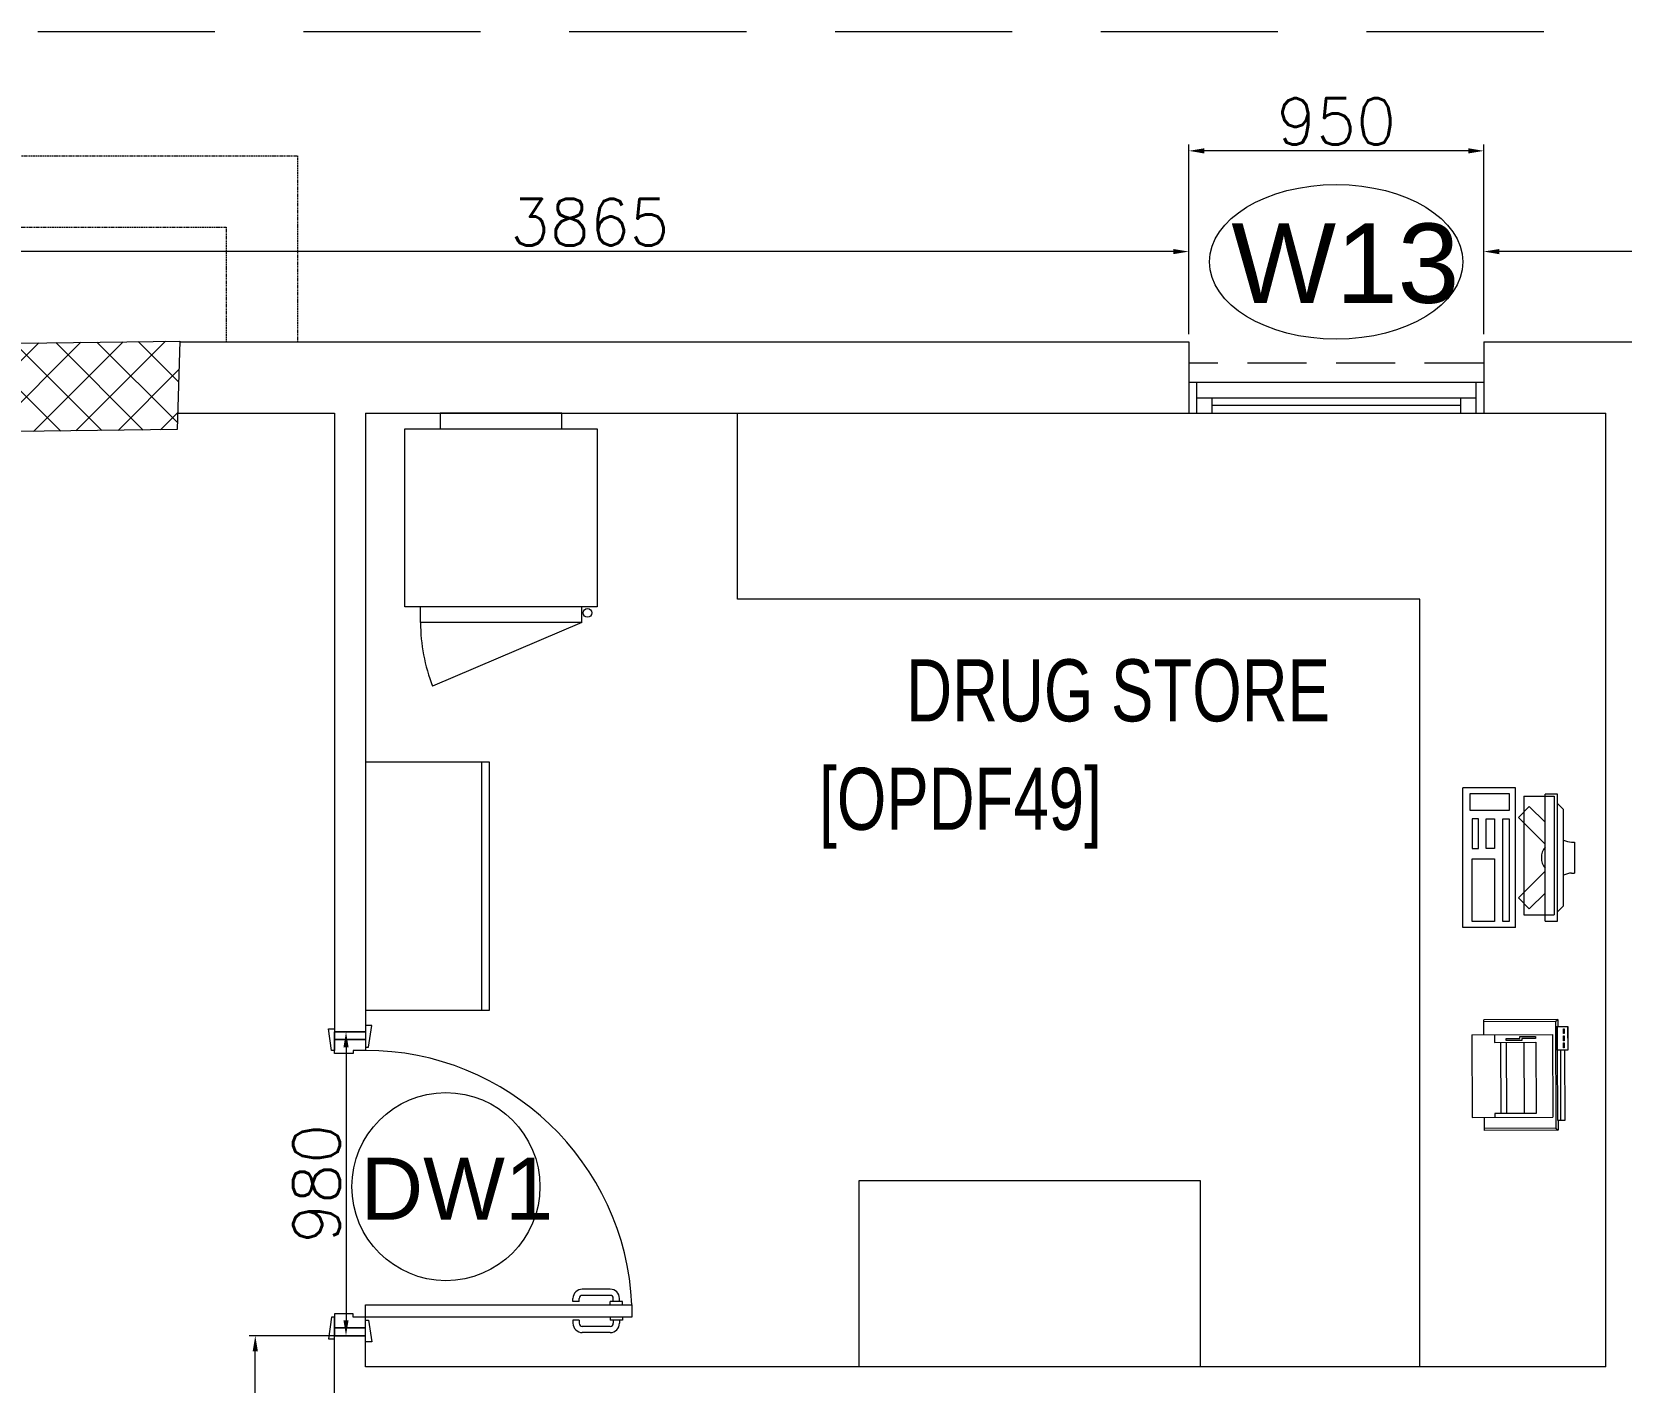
# Model space of a CAD drawing. Header units: millimetres. Extents: x -2143172 to 5255, y -610845 to 279739.
# Drawn here: x -1073034 to -1067907, y -576073 to -571718 of the extents above; entities that cross this region are included whole.
import ezdxf

# ---------------------------------------------------------------- set-up
doc = ezdxf.new("R2010")
doc.units = ezdxf.units.MM
doc.header["$LTSCALE"] = 30
doc.linetypes.add('HIDDEN', pattern=[9.525, 6.35, -3.175])
doc.linetypes.add('HIDDEN2', pattern=[0.1875, 0.125, -0.0625])
doc.layers.get('0').update_dxf_attribs({"lineweight": 5})
doc.layers.get('Defpoints').update_dxf_attribs({"lineweight": 5})
for name, color, linetype, lineweight in [('72_EGR_BASE_TEXT', 7, 'Continuous', 5), ('Al Window tag', 5, 'Continuous', 5), ('Aluminum', 7, 'Continuous', 5), ('C-HYDR-CTCH', 6, 'Continuous', 5), ('dims.', 152, 'Continuous', 5), ('DTAG', 20, 'Continuous', 9), ('Hatch', 252, 'Continuous', 5), ('LOADING', 163, 'Continuous', 5), ('Medical Equipment and Furniture1', 163, 'Continuous', 5), ('Proj', 7, 'HIDDEN2', 5), ('Structure', 20, 'Continuous', 5), ('Walls', 32, 'Continuous', 5)]:
    doc.layers.add(name, color=color, linetype=linetype, lineweight=lineweight)
doc.layers.add('Wooden Joinery', color=7, linetype='Continuous', lineweight=5, true_color=0x521300)
doc.styles.add('SIMPLEX', font='SIMPLEX.shx', dxfattribs={"height": 150})
doc.styles.add('TTLB-A0-JeddahDP$0$swis721', font='swiss.ttf')
doc.styles.add('X3G_ENTITY_9EC9', font='swisscl.ttf', dxfattribs={"height": 0.2})
doc.styles.add('X3G_ENTITY_9F38', font='swisscl.ttf', dxfattribs={"height": 0.2})
doc.dimstyles.new('Buk', dxfattribs={"dimtxt": 150, "dimasz": 50, "dimexe": 20, "dimexo": 25, "dimgap": 20, "dimtad": 1, "dimdec": 0, "dimrnd": 5, "dimdsep": 46, "dimtxsty": 'SIMPLEX', "dimcen": 0, "dimdle": 20, "dimclrd": 256, "dimclre": 256, "dimclrt": 256, "dimadec": 0, "dimazin": 0, "dimtfac": 0.0075, "dimtdec": 0, "dimtmove": 1, "dimatfit": 2, "dimldrblk": 'ARCHTICK', "dimfxl": 1, "dimtolj": 1, "dimtzin": 0, "dimlwd": -1, "dimlwe": -1, "dimarcsym": 0})

# ---------------------------------------------------------------- blocks, each defined once
blk = doc.blocks.new('*D720')
at = {"layer": 'Defpoints', "color": 0, "transparency": 16777216}
for p in [(-1072312.7, -575923.1), (-1072007, -575923.1, 0.1), (-1072007, -576658.1, 0.1)]:
    blk.add_point(p, dxfattribs=at)
at = {"layer": 'dims.', "linetype": 'Continuous', "transparency": 16777216}
for p, q in [((-1072032, -575923.1), (-1072332.7, -575923.1)), ((-1072032, -576658.1), (-1072332.7, -576658.1))]:
    blk.add_line(p, q, dxfattribs=at)
at = {"layer": 'dims.', "transparency": 16777216}
blk.add_line((-1072312.7, -576608.1), (-1072312.7, -575973.1), dxfattribs=at)
for points in [[(-1072321, -575973.1), (-1072304.3, -575973.1), (-1072312.7, -575923.1)], [(-1072321, -576608.1), (-1072304.3, -576608.1), (-1072312.7, -576658.1)]]:
    blk.add_solid(points, dxfattribs=at)
at = {"layer": 'dims.', "transparency": 16777216, "insert": (-1072407.7, -576290.6), "char_height": 150, "attachment_point": 5, "rotation": 90, "style": 'SIMPLEX'}
blk.add_mtext('\\A1;735', dxfattribs=at)
blk = doc.blocks.new('_ArchTick')
at = {"color": 0, "linetype": 'ByBlock', "const_width": 0.15}
blk.add_lwpolyline([(-0.5, -0.5), (0.5, 0.5)], dxfattribs=at)
blk = doc.blocks.new('*D721')
at = {"layer": 'Defpoints', "color": 0, "transparency": 16777216}
for p in [(-1072007, -574943.1, 0.1), (-1072020, -575923.1), (-1072007, -575923.1, 0.1)]:
    blk.add_point(p, dxfattribs=at)
at = {"layer": 'dims.', "linetype": 'Continuous', "transparency": 16777216}
for p, q in [((-1072032, -574943.1), (-1072040, -574943.1)), ((-1072032, -575923.1), (-1072040, -575923.1))]:
    blk.add_line(p, q, dxfattribs=at)
at = {"layer": 'dims.', "transparency": 16777216}
blk.add_line((-1072020, -574993.1), (-1072020, -575873.1), dxfattribs=at)
for points in [[(-1072028.3, -574993.1), (-1072011.7, -574993.1), (-1072020, -574943.1)], [(-1072028.3, -575873.1), (-1072011.7, -575873.1), (-1072020, -575923.1)]]:
    blk.add_solid(points, dxfattribs=at)
at = {"layer": 'dims.', "transparency": 16777216, "insert": (-1072115, -575433.1), "char_height": 150, "attachment_point": 5, "rotation": 90, "style": 'SIMPLEX'}
blk.add_mtext('\\A1;980', dxfattribs=at)
blk = doc.blocks.new('*D192')
at = {"layer": 'Defpoints', "color": 0, "transparency": 16777216}
for p in [(-1068350.5, -572426.9), (-1068350.5, -572718.1, 0.1), (-1066767.9, -572718.1, 0.1)]:
    blk.add_point(p, dxfattribs=at)
at = {"layer": 'dims.', "linetype": 'Continuous', "transparency": 16777216}
for p, q in [((-1068350.5, -572693.1), (-1068350.5, -572406.9)), ((-1066767.9, -572693.1), (-1066767.9, -572406.9))]:
    blk.add_line(p, q, dxfattribs=at)
at = {"layer": 'dims.', "transparency": 16777216}
blk.add_line((-1066817.9, -572426.9), (-1068300.5, -572426.9), dxfattribs=at)
for points in [[(-1068300.5, -572418.6), (-1068300.5, -572435.3), (-1068350.5, -572426.9)], [(-1066817.9, -572418.6), (-1066817.9, -572435.3), (-1066767.9, -572426.9)]]:
    blk.add_solid(points, dxfattribs=at)
at = {"layer": 'dims.', "transparency": 16777216, "insert": (-1067559.2, -572331.9), "char_height": 150, "attachment_point": 5, "style": 'SIMPLEX'}
blk.add_mtext('\\A1;1585', dxfattribs=at)
blk = doc.blocks.new('*D193')
at = {"layer": 'Defpoints', "color": 0, "transparency": 16777216}
for p in [(-1069301.9, -572102.1), (-1069301.9, -572718.1, 0.1), (-1068350.5, -572718.1, 0.1)]:
    blk.add_point(p, dxfattribs=at)
at = {"layer": 'dims.', "linetype": 'Continuous', "transparency": 16777216}
for p, q in [((-1069301.9, -572693.1), (-1069301.9, -572082.1)), ((-1068350.5, -572693.1), (-1068350.5, -572082.1))]:
    blk.add_line(p, q, dxfattribs=at)
at = {"layer": 'dims.', "transparency": 16777216}
blk.add_line((-1068400.5, -572102.1), (-1069251.9, -572102.1), dxfattribs=at)
for points in [[(-1069251.9, -572093.8), (-1069251.9, -572110.5), (-1069301.9, -572102.1)], [(-1068400.5, -572093.8), (-1068400.5, -572110.5), (-1068350.5, -572102.1)]]:
    blk.add_solid(points, dxfattribs=at)
at = {"layer": 'dims.', "transparency": 16777216, "insert": (-1068826.2, -572007.1), "char_height": 150, "attachment_point": 5, "style": 'SIMPLEX'}
blk.add_mtext('\\A1;950', dxfattribs=at)
blk = doc.blocks.new('*D194')
at = {"layer": 'Defpoints', "color": 0, "transparency": 16777216}
for p in [(-1073165.5, -572426.9), (-1073165.5, -572718.1, 0.1), (-1069301.9, -572718.1, 0.1)]:
    blk.add_point(p, dxfattribs=at)
at = {"layer": 'dims.', "linetype": 'Continuous', "transparency": 16777216}
for p, q in [((-1073165.5, -572693.1), (-1073165.5, -572406.9)), ((-1069301.9, -572693.1), (-1069301.9, -572406.9))]:
    blk.add_line(p, q, dxfattribs=at)
at = {"layer": 'dims.', "transparency": 16777216}
blk.add_line((-1069351.9, -572426.9), (-1073115.5, -572426.9), dxfattribs=at)
for points in [[(-1073115.5, -572418.6), (-1073115.5, -572435.3), (-1073165.5, -572426.9)], [(-1069351.9, -572418.6), (-1069351.9, -572435.3), (-1069301.9, -572426.9)]]:
    blk.add_solid(points, dxfattribs=at)
at = {"layer": 'dims.', "transparency": 16777216, "insert": (-1071233.7, -572331.9), "char_height": 150, "attachment_point": 5, "style": 'SIMPLEX'}
blk.add_mtext('\\A1;3865', dxfattribs=at)
blk = doc.blocks.new('A$C72370EFE')
at = {"layer": 'Wooden Joinery'}
for p, q in [((-0.01, -0.04), (-0.02, -0.04)), ((-0.01, -0.03), (-0.01, -0.07)), ((0, -0.03), (-0.01, -0.03)), ((0.04, -0.03), (0.05, -0.03)), ((0.05, -0.03), (0.05, -0.07)), ((0.05, -0.04), (0.06, -0.04)), ((-0.05, -0.07), (-0.05, -0.16)), ((-0.03, -0.07), (-0.03, -0.16)), ((-0.01, -0.06), (-0.02, -0.06)), ((0, -0.07), (-0.01, -0.07)), ((0.04, -0.07), (0.05, -0.07)), ((0.05, -0.06), (0.06, -0.06)), ((0.07, -0.07), (0.07, -0.16)), ((0.09, -0.07), (0.09, -0.16)), ((-0.01, -0.17), (-0.02, -0.17)), ((-0.01, -0.19), (-0.02, -0.19)), ((-0.01, -0.17), (-0.01, -0.19)), ((0.05, -0.17), (0.06, -0.17)), ((0.05, -0.17), (0.05, -0.19)), ((0.05, -0.19), (0.06, -0.19))]:
    blk.add_line(p, q, dxfattribs=at)
for centre, radius, start, end in [((-0.02, -0.07), 0.03, 90, 180), ((0.06, -0.07), 0.03, 0, 90), ((-0.02, -0.07), 0.01, 90, 180), ((0.06, -0.07), 0.01, 0, 90), ((-0.02, -0.16), 0.03, 180, 270), ((-0.02, -0.16), 0.01, 180, 270), ((0.06, -0.16), 0.01, 270, 0), ((0.06, -0.16), 0.03, 270, 0)]:
    blk.add_arc(centre, radius, start, end, dxfattribs=at)
blk = doc.blocks.new('A$C5DAD61B4')
at = {"layer": 'Wooden Joinery'}
for points in [[(80, 959.1), (80, 969.1), (10, 979.1), (10, 959.1)], [(940, 959.1), (940, 969.1), (1010, 979.1), (1010, 959.1)], [(70, 859.1), (70, 849.1), (0, 839.1), (0, 859.1)], [(120, 859.1), (120, 0), (80, 0), (80, 859.1)], [(950, 859.1), (950, 849.1), (1020, 839.1), (1020, 859.1)]]:
    blk.add_lwpolyline(points, close=True, dxfattribs=at)
for points in [[(45, 859.1), (45, 959.1), (20, 959.1), (20, 859.1), (45, 859.1)], [(45, 859.1), (80, 859.1), (80, 899.1), (90, 899.1), (90, 959.1), (45, 959.1), (45, 859.1)], [(975, 859.1), (940, 859.1), (940, 899.1), (930, 899.1), (930, 959.1), (975, 959.1), (975, 859.1)], [(975, 859.1), (975, 959.1), (1000, 959.1), (1000, 859.1), (975, 859.1)]]:
    blk.add_lwpolyline(points, dxfattribs=at)
blk.add_arc((80, 859.1), 860, 272.666, 0, dxfattribs=at)
at = {"layer": 'Wooden Joinery', "xscale": 999.9999999998854, "yscale": 999.9999999998854, "zscale": 999.9999999998854, "rotation": 180}
blk.add_blockref('A$C72370EFE', (120, 0), dxfattribs=at)
blk = doc.blocks.new('A$C47696aed')
at = {"layer": 'Hatch'}
h = blk.add_hatch(dxfattribs=at)
h.set_pattern_fill('ANSI37', color=256, scale=30)
h.paths.add_polyline_path([(50952.7, 21917.9), (50348.7, 21909.7), (50352.6, 21621.3), (50956.6, 21629.5)])
h.paths.add_polyline_path([(43791.9, 21910.1), (43208.4, 21904.7), (43188.5, 21613.3), (43772, 21618.7)])
h.paths.add_polyline_path([(29414.9, 21902.8), (28815.8, 21898.7), (28810.1, 21605.6), (29409.2, 21609.7)])
h.paths.add_polyline_path([(36600.2, 21904.9), (35999, 21897.4), (35990.7, 21611.8), (36591.9, 21619.3)])
h.paths.add_polyline_path([(22195.7, 21912), (21589.3, 21890.2), (21603.8, 21597.6), (22210.2, 21619.5)])
h.paths.add_polyline_path([(15459.1, 21901.7), (14237.2, 21925.6), (14230.7, 21629.5), (15452.7, 21605.5)])
h.paths.add_polyline_path([(15473.2, 14701.6), (14258.2, 14685.8), (14244.7, 14393.4), (15459.7, 14409.1)])
h.paths.add_polyline_path([(15447.1, 7508.4), (14244, 7492.4), (14238.3, 7199.4), (15441.4, 7215.3)])
h.paths.add_polyline_path([(15465.6, 309.7), (14269, 298.3), (14271.8, 3.8), (15468.5, 15.2)])
h.paths.add_polyline_path([(7830.6, 311.8), (7227.1, 308.1), (7237.7, 22.6), (7841.3, 26.3)])
h.paths.add_polyline_path([(7815.2, 7509.8), (7218.4, 7511.4), (7218.2, 7210.2), (7815.1, 7208.6)])
h.paths.add_polyline_path([(7825.1, 14699.4), (7205.8, 14700.6), (7195.2, 14397.6), (7814.5, 14396.4)])
h.paths.add_polyline_path([(7801.7, 21878.7), (7201.1, 21893.2), (7197.5, 21603.6), (7798.1, 21589.1)])
h.paths.add_polyline_path([(602.6, 21876.9), (0, 21899.6), (1.9, 21611.2), (604.5, 21588.5)])
h.paths.add_polyline_path([(610.4, 7498.6), (8.3, 7491.6), (11.7, 7200), (613.7, 7206.9)])
h.paths.add_polyline_path([(627.9, 303.9), (29.5, 302.9), (34.3, 2.3), (632.7, 3.3)])
h.paths.add_polyline_path([(22214.6, 317.2), (21608.9, 304.3), (21614.6, 3.1), (22220.3, 16)])
h.paths.add_polyline_path([(22208.1, 7509.7), (21613.7, 7492.1), (21615.8, 7195.5), (22210.2, 7213.1)])
h.paths.add_polyline_path([(22199.3, 14717.7), (21600.4, 14710), (21604.4, 14409.9), (22203.4, 14417.6)])
h.paths.add_polyline_path([(29399.7, 14702.4), (28797.7, 14707.1), (28802, 14415), (29403.9, 14410.3)])
h.paths.add_polyline_path([(29403.4, 7519.8), (28799.6, 7502.2), (28813, 7202.1), (29413.1, 7223.2)])
h.paths.add_polyline_path([(29419.5, 303.8), (28815.7, 310.4), (28813.3, 24.7), (29417.2, 18.1)])
h.paths.add_polyline_path([(36618, 314.2), (36020.7, 299.7), (36029.7, 0), (36627, 14.6)])
h.paths.add_polyline_path([(36610.7, 7502.6), (36009.5, 7504.5), (36010.6, 7207.3), (36611.9, 7205.4)])
h.paths.add_polyline_path([(36574.3, 14706.4), (35993.4, 14711.1), (36013.1, 14421.3), (36594, 14416.6)])
h.paths.add_polyline_path([(43777.6, 14705.7), (43180, 14719.4), (43182, 14427.5), (43779.6, 14413.8)])
h.paths.add_polyline_path([(43778.6, 7507.1), (43210.2, 7499.5), (43212, 7205.4), (43780.5, 7213)])
h.paths.add_polyline_path([(43815.7, 310), (43210.4, 307.3), (43211.8, 2.8), (43817, 5.4)])
h.paths.add_polyline_path([(50989.9, 309.5), (50401.9, 325.5), (50388.7, 18.3), (50976.7, 2.3)])
h.paths.add_polyline_path([(50974.1, 7508.9), (50370.9, 7510), (50368.9, 7213.4), (50972.2, 7212.3)])
at = {"layer": 'C-HYDR-CTCH', "color": 4, "flags": 128}
blk.add_lwpolyline([(35990.7, 21611.8), (35999, 21897.4), (36600.2, 21904.9), (36591.9, 21619.3), (35990.7, 21611.8)], dxfattribs=at)
blk = doc.blocks.new('M.99.85.16')
at = {"layer": 'Medical Equipment and Furniture1'}
for p, q in [((76291.8, 3170), (76291.8, 3120, 0)), ((76683.8, 3170), (76291.8, 3170)), ((76683.8, 3120, 0), (76683.8, 3170, 0)), ((76228, 2495), (76228, 2545)), ((76748, 2495), (76748, 2545)), ((76748, 2495, 0), (76228, 2495)), ((76748, 2495), (76267.2, 2289.2))]:
    blk.add_line(p, q, dxfattribs=at)
blk.add_lwpolyline([(76178, 3120), (76798, 3120), (76798, 2545), (76178, 2545), (76178, 3120)], dxfattribs=at)
blk.add_circle((76766.6, 2525.9), 14.1, dxfattribs=at)
blk.add_arc((76788, 2495, 0), 560, 180, 201.5636, dxfattribs=at)
blk = doc.blocks.new('A$C18073A4C')
at = {"layer": 'Al Window tag'}
blk.add_ellipse((0, 0), major_axis=(408.6, 0), ratio=0.610025, dxfattribs=at)
at = {"layer": 'Al Window tag', "insert": (-338.2, 123.8, 0), "char_height": 256, "attachment_point": 1, "style": 'TTLB-A0-JeddahDP$0$swis721'}
blk.add_mtext_dynamic_manual_height_columns('W13', width=1569.457, gutter_width=9406.5, heights=[480.3], dxfattribs=at)
blk = doc.blocks.new('A$C164D1FF0')
at = {"layer": 'DTAG'}
blk.add_circle((0, 0), 303.3, dxfattribs=at)
at = {"layer": 'DTAG', "insert": (-275.2, 93.3), "char_height": 200, "width": 6547.939, "attachment_point": 1, "style": 'TTLB-A0-JeddahDP$0$swis721'}
blk.add_mtext('DW1', dxfattribs=at)
blk = doc.blocks.new('GF21027-P')
at = {"color": 0}
for p, q in [((0.4, 0.4), (-0.4, 0.4)), ((-0.4, 0.4), (-0.4, 0)), ((0.4, 0), (0.4, 0.4)), ((-0.4, 0.025), (0.4, 0.025)), ((-0.4, 0), (0.4, 0))]:
    blk.add_line(p, q, dxfattribs=at)
blk = doc.blocks.new('ITCWLS1-P')
for p, q in [((-0.2651, 0.43, 0), (-0.3051, 0.43, 0)), ((-0.3051, 0.43, 0), (-0.3051, 0.02, 0)), ((-0.2651, 0.43, 0), (-0.2651, 0.02, 0)), ((-0.17, 0.45), (-0.17, 0)), ((-0.17, 0.45), (0, 0.45)), ((-0.1496, 0.4305), (-0.1291, 0.4305)), ((-0.1291, 0.4305), (-0.1291, 0.4089)), ((0, 0.45), (0, 0)), ((-0.3251, 0.38, 0), (-0.3051, 0.4, 0)), ((-0.3251, 0.38, 0), (-0.3251, 0.07, 0)), ((-0.3251, 0.07, 0), (-0.3051, 0.05, 0)), ((-0.3051, 0.02, 0), (-0.2651, 0.02, 0)), ((-0.17, 0), (0, 0))]:
    blk.add_line(p, q)
at = {"color": 8, "linetype": 'HIDDEN'}
for p, q in [((-0.197, 0.4094), (-0.295, 0.4094)), ((-0.295, 0.0264), (-0.295, 0.4094)), ((-0.197, 0.0264), (-0.197, 0.4094)), ((-0.197, 0.0264), (-0.295, 0.0264))]:
    blk.add_line(p, q, dxfattribs=at)
at = {"color": 1, "extrusion": (2.48281e-10, 3.18408e-10, -1)}
for p, q in [((-0.2651, 0.3395), (-0.2144, 0.3902)), ((-0.1791, 0.3548), (-0.2144, 0.3902)), ((-0.2651, 0.2688), (-0.1791, 0.3548))]:
    blk.add_line(p, q, dxfattribs=at)
at = {"color": 1}
for p, q in [((-0.3503, 0.275), (-0.3596, 0.275)), ((-0.3596, 0.175), (-0.3596, 0.275)), ((-0.3503, 0.175), (-0.3596, 0.175))]:
    blk.add_line(p, q, dxfattribs=at)
at = {"color": 1, "extrusion": (2.48281e-10, -3.18408e-10, -1)}
for p, q in [((-0.2651, 0.1812), (-0.1791, 0.0952)), ((-0.2651, 0.1105), (-0.2144, 0.0598)), ((-0.1791, 0.0952), (-0.2144, 0.0598))]:
    blk.add_line(p, q, dxfattribs=at)
blk.add_lwpolyline([(-0.1291, 0.4089), (-0.1291, 0.1), (-0.1496, 0.1), (-0.1496, 0.4305)])
for points in [[(-0.1019, 0.4305), (-0.0304, 0.4305), (-0.0304, 0.2294), (-0.1019, 0.2294)], [(-0.1019, 0.1954), (-0.0747, 0.1954), (-0.0747, 0.1), (-0.1019, 0.1)], [(-0.0304, 0.1954), (-0.0508, 0.1954), (-0.0508, 0.1), (-0.0304, 0.1)], [(-0.1496, 0.0727), (-0.0236, 0.0727), (-0.0236, 0.0182), (-0.1496, 0.0182)]]:
    blk.add_lwpolyline(points, close=True)
at = {"color": 250, "linetype": 'Continuous'}
for points in [[(-0.1496, 0.1), (-0.1496, 0.1), (-0.1496, 0.1), (-0.1496, 0.1), (-0.1496, 0.1), (-0.1496, 0.1), (-0.1496, 0.1), (-0.1496, 0.1), (-0.1496, 0.1)], [(-0.1496, 0.1), (-0.1496, 0.1), (-0.1496, 0.1), (-0.1496, 0.1), (-0.1496, 0.1), (-0.1496, 0.1), (-0.1496, 0.1), (-0.1496, 0.1), (-0.1496, 0.1), (-0.1496, 0.1), (-0.1496, 0.1), (-0.1496, 0.1), (-0.1496, 0.1), (-0.1496, 0.1), (-0.1496, 0.1), (-0.1496, 0.1), (-0.1496, 0.1), (-0.1496, 0.1)], [(-0.1496, 0.1), (-0.1496, 0.1), (-0.1496, 0.1), (-0.1496, 0.1), (-0.1496, 0.1), (-0.1496, 0.1), (-0.1496, 0.1), (-0.1496, 0.1), (-0.1496, 0.1), (-0.1496, 0.1)], [(-0.1496, 0.1), (-0.1496, 0.1), (-0.1496, 0.1), (-0.1496, 0.1), (-0.1496, 0.1), (-0.1496, 0.1), (-0.1496, 0.1)], [(-0.1496, 0.1), (-0.1496, 0.1), (-0.1496, 0.1), (-0.1496, 0.1), (-0.1496, 0.1), (-0.1496, 0.1), (-0.1496, 0.1), (-0.1496, 0.1), (-0.1496, 0.1), (-0.1496, 0.1)], [(-0.1496, 0.1), (-0.1496, 0.1), (-0.1496, 0.1), (-0.1496, 0.1), (-0.1496, 0.1), (-0.1496, 0.1), (-0.1496, 0.1), (-0.1496, 0.1), (-0.1496, 0.1), (-0.1496, 0.1), (-0.1496, 0.1), (-0.1496, 0.1), (-0.1496, 0.1), (-0.1496, 0.1), (-0.1496, 0.1)], [(-0.1496, 0.1), (-0.1496, 0.1), (-0.1496, 0.1), (-0.1496, 0.1), (-0.1496, 0.1), (-0.1496, 0.1), (-0.1496, 0.1), (-0.1496, 0.1), (-0.1496, 0.1), (-0.1496, 0.1)], [(-0.1496, 0.1), (-0.1496, 0.1), (-0.1496, 0.1), (-0.1496, 0.1), (-0.1496, 0.1), (-0.1496, 0.1), (-0.1496, 0.1), (-0.1496, 0.1), (-0.1496, 0.1), (-0.1496, 0.1)], [(-0.1496, 0.1), (-0.1496, 0.1), (-0.1496, 0.1), (-0.1496, 0.1), (-0.1496, 0.1), (-0.1496, 0.1), (-0.1496, 0.1), (-0.1496, 0.1), (-0.1496, 0.1), (-0.1496, 0.1), (-0.1496, 0.1), (-0.1496, 0.1), (-0.1496, 0.1), (-0.1496, 0.1), (-0.1496, 0.1), (-0.1496, 0.1), (-0.1496, 0.1), (-0.1496, 0.1), (-0.1496, 0.1), (-0.1496, 0.1), (-0.1496, 0.1), (-0.1496, 0.1), (-0.1496, 0.1), (-0.1496, 0.1), (-0.1496, 0.1), (-0.1496, 0.1), (-0.1496, 0.1), (-0.1496, 0.1), (-0.1496, 0.1), (-0.1496, 0.1), (-0.1496, 0.1), (-0.1496, 0.1), (-0.1496, 0.1), (-0.1496, 0.1), (-0.1496, 0.1), (-0.1496, 0.1), (-0.1496, 0.1), (-0.1496, 0.1), (-0.1496, 0.1), (-0.1496, 0.1), (-0.1496, 0.1), (-0.1496, 0.1), (-0.1496, 0.1), (-0.1496, 0.1), (-0.1496, 0.1), (-0.1496, 0.1), (-0.1496, 0.1), (-0.1496, 0.1), (-0.1496, 0.1), (-0.1496, 0.1), (-0.1496, 0.1), (-0.1496, 0.1), (-0.1496, 0.1), (-0.1496, 0.1)], [(-0.1496, 0.1), (-0.1496, 0.1), (-0.1496, 0.1), (-0.1496, 0.1), (-0.1496, 0.1), (-0.1496, 0.1), (-0.1496, 0.1), (-0.1496, 0.1), (-0.1496, 0.1), (-0.1496, 0.1), (-0.1496, 0.1), (-0.1496, 0.1), (-0.1496, 0.1), (-0.1496, 0.1), (-0.1496, 0.1), (-0.1496, 0.1), (-0.1496, 0.1), (-0.1496, 0.1), (-0.1496, 0.1), (-0.1496, 0.1), (-0.1496, 0.1), (-0.1496, 0.1), (-0.1496, 0.1), (-0.1496, 0.1), (-0.1496, 0.1), (-0.1496, 0.1), (-0.1496, 0.1), (-0.1496, 0.1), (-0.1496, 0.1), (-0.1496, 0.1), (-0.1496, 0.1), (-0.1496, 0.1), (-0.1496, 0.1), (-0.1496, 0.1), (-0.1496, 0.1), (-0.1496, 0.1), (-0.1496, 0.1), (-0.1496, 0.1), (-0.1496, 0.1), (-0.1496, 0.1), (-0.1496, 0.1), (-0.1496, 0.1), (-0.1496, 0.1), (-0.1496, 0.1), (-0.1496, 0.1), (-0.1496, 0.1), (-0.1496, 0.1), (-0.1496, 0.1), (-0.1496, 0.1), (-0.1496, 0.1), (-0.1496, 0.1), (-0.1496, 0.1), (-0.1496, 0.1), (-0.1496, 0.1), (-0.1496, 0.1), (-0.1496, 0.1), (-0.1496, 0.1), (-0.1496, 0.1), (-0.1496, 0.1), (-0.1496, 0.1), (-0.1496, 0.1), (-0.1496, 0.1), (-0.1496, 0.1), (-0.1496, 0.1), (-0.1496, 0.1), (-0.1496, 0.1), (-0.1496, 0.1), (-0.1496, 0.1), (-0.1496, 0.1), (-0.1496, 0.1), (-0.1496, 0.1), (-0.1496, 0.1), (-0.1496, 0.1), (-0.1496, 0.1), (-0.1496, 0.1), (-0.1496, 0.1), (-0.1496, 0.1), (-0.1496, 0.1), (-0.1496, 0.1), (-0.1496, 0.1), (-0.1496, 0.1), (-0.1496, 0.1), (-0.1496, 0.1), (-0.1496, 0.1), (-0.1496, 0.1), (-0.1496, 0.1), (-0.1496, 0.1), (-0.1496, 0.1), (-0.1496, 0.1)], [(-0.1496, 0.1), (-0.1496, 0.1), (-0.1496, 0.1), (-0.1496, 0.1), (-0.1496, 0.1), (-0.1496, 0.1), (-0.1496, 0.1), (-0.1496, 0.1), (-0.1496, 0.1), (-0.1496, 0.1), (-0.1496, 0.1), (-0.1496, 0.1)], [(-0.1496, 0.1), (-0.1496, 0.1), (-0.1496, 0.1), (-0.1496, 0.1), (-0.1496, 0.1), (-0.1496, 0.1), (-0.1496, 0.1)], [(-0.1496, 0.1), (-0.1496, 0.1), (-0.1496, 0.1), (-0.1496, 0.1), (-0.1496, 0.1), (-0.1496, 0.1), (-0.1496, 0.1), (-0.1496, 0.1), (-0.1496, 0.1), (-0.1496, 0.1), (-0.1496, 0.1), (-0.1496, 0.1), (-0.1496, 0.1), (-0.1496, 0.1), (-0.1496, 0.1), (-0.1496, 0.1), (-0.1496, 0.1)], [(-0.1496, 0.1), (-0.1496, 0.1), (-0.1496, 0.1), (-0.1496, 0.1), (-0.1496, 0.1), (-0.1496, 0.1), (-0.1496, 0.1), (-0.1496, 0.1), (-0.1496, 0.1), (-0.1496, 0.1), (-0.1496, 0.1), (-0.1496, 0.1), (-0.1496, 0.1), (-0.1496, 0.1), (-0.1496, 0.1), (-0.1496, 0.1), (-0.1496, 0.1), (-0.1496, 0.1), (-0.1496, 0.1), (-0.1496, 0.1), (-0.1496, 0.1), (-0.1496, 0.1), (-0.1496, 0.1), (-0.1496, 0.1), (-0.1496, 0.1), (-0.1496, 0.1), (-0.1496, 0.1), (-0.1496, 0.1), (-0.1496, 0.1), (-0.1496, 0.1), (-0.1496, 0.1), (-0.1496, 0.1), (-0.1496, 0.1), (-0.1496, 0.1), (-0.1496, 0.1), (-0.1496, 0.1), (-0.1496, 0.1), (-0.1496, 0.1), (-0.1496, 0.1), (-0.1496, 0.1), (-0.1496, 0.1), (-0.1496, 0.1), (-0.1496, 0.1), (-0.1496, 0.1), (-0.1496, 0.1), (-0.1496, 0.1), (-0.1496, 0.1), (-0.1496, 0.1), (-0.1496, 0.1), (-0.1496, 0.1), (-0.1496, 0.1), (-0.1496, 0.1), (-0.1496, 0.1), (-0.1496, 0.1), (-0.1496, 0.1), (-0.1496, 0.1), (-0.1496, 0.1), (-0.1496, 0.1), (-0.1496, 0.1), (-0.1496, 0.1), (-0.1496, 0.1), (-0.1496, 0.1), (-0.1496, 0.1), (-0.1496, 0.1), (-0.1496, 0.1), (-0.1496, 0.1), (-0.1496, 0.1), (-0.1496, 0.1), (-0.1496, 0.1), (-0.1496, 0.1), (-0.1496, 0.1), (-0.1496, 0.1), (-0.1496, 0.1), (-0.1496, 0.1), (-0.1496, 0.1), (-0.1496, 0.1), (-0.1496, 0.1), (-0.1496, 0.1), (-0.1496, 0.1), (-0.1496, 0.1), (-0.1496, 0.1), (-0.1496, 0.1), (-0.1496, 0.1), (-0.1496, 0.1), (-0.1496, 0.1), (-0.1496, 0.1), (-0.1496, 0.1), (-0.1496, 0.1), (-0.1496, 0.1), (-0.1496, 0.1), (-0.1496, 0.1), (-0.1496, 0.1), (-0.1496, 0.1), (-0.1496, 0.1), (-0.1496, 0.1), (-0.1496, 0.1), (-0.1496, 0.1), (-0.1496, 0.1), (-0.1496, 0.1), (-0.1496, 0.1), (-0.1496, 0.1), (-0.1496, 0.1), (-0.1496, 0.1), (-0.1496, 0.1), (-0.1496, 0.1), (-0.1496, 0.1), (-0.1496, 0.1), (-0.1496, 0.1), (-0.1496, 0.1), (-0.1496, 0.1), (-0.1496, 0.1)], [(-0.1496, 0.1), (-0.1496, 0.1), (-0.1496, 0.1), (-0.1496, 0.1), (-0.1496, 0.1), (-0.1496, 0.1), (-0.1496, 0.1), (-0.1496, 0.1)]]:
    blk.add_lwpolyline(points, dxfattribs=at)
for points in [[(-0.1496, 0.1), (-0.1496, 0.1), (-0.1496, 0.1), (-0.1496, 0.1), (-0.1496, 0.1), (-0.1496, 0.1), (-0.1496, 0.1), (-0.1496, 0.1), (-0.1496, 0.1), (-0.1496, 0.1), (-0.1496, 0.1), (-0.1496, 0.1), (-0.1496, 0.1), (-0.1496, 0.1), (-0.1496, 0.1), (-0.1496, 0.1), (-0.1496, 0.1), (-0.1496, 0.1), (-0.1496, 0.1), (-0.1496, 0.1), (-0.1496, 0.1), (-0.1496, 0.1), (-0.1496, 0.1), (-0.1496, 0.1), (-0.1496, 0.1), (-0.1496, 0.1), (-0.1496, 0.1), (-0.1496, 0.1), (-0.1496, 0.1), (-0.1496, 0.1), (-0.1496, 0.1), (-0.1496, 0.1), (-0.1496, 0.1), (-0.1496, 0.1), (-0.1496, 0.1), (-0.1496, 0.1), (-0.1496, 0.1), (-0.1496, 0.1), (-0.1496, 0.1), (-0.1496, 0.1), (-0.1496, 0.1), (-0.1496, 0.1), (-0.1496, 0.1), (-0.1496, 0.1), (-0.1496, 0.1), (-0.1496, 0.1), (-0.1496, 0.1), (-0.1496, 0.1), (-0.1496, 0.1), (-0.1496, 0.1), (-0.1496, 0.1), (-0.1496, 0.1), (-0.1496, 0.1), (-0.1496, 0.1), (-0.1496, 0.1), (-0.1496, 0.1), (-0.1496, 0.1), (-0.1496, 0.1), (-0.1496, 0.1), (-0.1496, 0.1), (-0.1496, 0.1), (-0.1496, 0.1), (-0.1496, 0.1), (-0.1496, 0.1), (-0.1496, 0.1), (-0.1496, 0.1), (-0.1496, 0.1), (-0.1496, 0.1), (-0.1496, 0.1), (-0.1496, 0.1), (-0.1496, 0.1), (-0.1496, 0.1), (-0.1496, 0.1), (-0.1496, 0.1), (-0.1496, 0.1), (-0.1496, 0.1), (-0.1496, 0.1), (-0.1496, 0.1), (-0.1496, 0.1), (-0.1496, 0.1), (-0.1496, 0.1), (-0.1496, 0.1), (-0.1496, 0.1), (-0.1496, 0.1), (-0.1496, 0.1), (-0.1496, 0.1), (-0.1496, 0.1), (-0.1496, 0.1), (-0.1496, 0.1), (-0.1496, 0.1), (-0.1496, 0.1), (-0.1496, 0.1), (-0.1496, 0.1), (-0.1496, 0.1), (-0.1496, 0.1), (-0.1496, 0.1), (-0.1496, 0.1), (-0.1496, 0.1), (-0.1496, 0.1), (-0.1496, 0.1), (-0.1496, 0.1), (-0.1496, 0.1), (-0.1496, 0.1), (-0.1496, 0.1), (-0.1496, 0.1), (-0.1496, 0.1), (-0.1496, 0.1), (-0.1496, 0.1), (-0.1496, 0.1), (-0.1496, 0.1), (-0.1496, 0.1), (-0.1496, 0.1), (-0.1496, 0.1), (-0.1496, 0.1), (-0.1496, 0.1), (-0.1496, 0.1), (-0.1496, 0.1), (-0.1496, 0.1), (-0.1496, 0.1), (-0.1496, 0.1), (-0.1496, 0.1), (-0.1496, 0.1), (-0.1496, 0.1), (-0.1496, 0.1), (-0.1496, 0.1), (-0.1496, 0.1), (-0.1496, 0.1), (-0.1496, 0.1), (-0.1496, 0.1), (-0.1496, 0.1), (-0.1496, 0.1), (-0.1496, 0.1), (-0.1496, 0.1), (-0.1496, 0.1), (-0.1496, 0.1), (-0.1496, 0.1), (-0.1496, 0.1), (-0.1496, 0.1), (-0.1496, 0.1), (-0.1496, 0.1), (-0.1496, 0.1), (-0.1496, 0.1), (-0.1496, 0.1), (-0.1496, 0.1), (-0.1496, 0.1), (-0.1496, 0.1), (-0.1496, 0.1), (-0.1496, 0.1), (-0.1496, 0.1), (-0.1496, 0.1), (-0.1496, 0.1), (-0.1496, 0.1), (-0.1496, 0.1), (-0.1496, 0.1), (-0.1496, 0.1), (-0.1496, 0.1), (-0.1496, 0.1), (-0.1496, 0.1), (-0.1496, 0.1), (-0.1496, 0.1), (-0.1496, 0.1), (-0.1496, 0.1), (-0.1496, 0.1), (-0.1496, 0.1), (-0.1496, 0.1), (-0.1496, 0.1), (-0.1496, 0.1), (-0.1496, 0.1), (-0.1496, 0.1), (-0.1496, 0.1), (-0.1496, 0.1), (-0.1496, 0.1), (-0.1496, 0.1), (-0.1496, 0.1), (-0.1496, 0.1), (-0.1496, 0.1), (-0.1496, 0.1), (-0.1496, 0.1), (-0.1496, 0.1), (-0.1496, 0.1), (-0.1496, 0.1), (-0.1496, 0.1), (-0.1496, 0.1), (-0.1496, 0.1), (-0.1496, 0.1), (-0.1496, 0.1), (-0.1496, 0.1), (-0.1496, 0.1), (-0.1496, 0.1), (-0.1496, 0.1), (-0.1496, 0.1), (-0.1496, 0.1), (-0.1496, 0.1), (-0.1496, 0.1), (-0.1496, 0.1), (-0.1496, 0.1), (-0.1496, 0.1), (-0.1496, 0.1), (-0.1496, 0.1), (-0.1496, 0.1), (-0.1496, 0.1), (-0.1496, 0.1), (-0.1496, 0.1), (-0.1496, 0.1), (-0.1496, 0.1), (-0.1496, 0.1), (-0.1496, 0.1), (-0.1496, 0.1), (-0.1496, 0.1), (-0.1496, 0.1), (-0.1496, 0.1), (-0.1496, 0.1), (-0.1496, 0.1), (-0.1496, 0.1), (-0.1496, 0.1), (-0.1496, 0.1), (-0.1496, 0.1), (-0.1496, 0.1), (-0.1496, 0.1), (-0.1496, 0.1), (-0.1496, 0.1), (-0.1496, 0.1), (-0.1496, 0.1), (-0.1496, 0.1), (-0.1496, 0.1), (-0.1496, 0.1), (-0.1496, 0.1), (-0.1496, 0.1), (-0.1496, 0.1), (-0.1496, 0.1), (-0.1496, 0.1), (-0.1496, 0.1), (-0.1496, 0.1), (-0.1496, 0.1), (-0.1496, 0.1), (-0.1496, 0.1), (-0.1496, 0.1), (-0.1496, 0.1), (-0.1496, 0.1), (-0.1496, 0.1), (-0.1496, 0.1), (-0.1496, 0.1), (-0.1496, 0.1), (-0.1496, 0.1), (-0.1496, 0.1), (-0.1496, 0.1), (-0.1496, 0.1), (-0.1496, 0.1), (-0.1496, 0.1), (-0.1496, 0.1), (-0.1496, 0.1), (-0.1496, 0.1), (-0.1496, 0.1), (-0.1496, 0.1), (-0.1496, 0.1), (-0.1496, 0.1), (-0.1496, 0.1), (-0.1496, 0.1), (-0.1496, 0.1), (-0.1496, 0.1), (-0.1496, 0.1), (-0.1496, 0.1), (-0.1496, 0.1), (-0.1496, 0.1), (-0.1496, 0.1), (-0.1496, 0.1), (-0.1496, 0.1), (-0.1496, 0.1), (-0.1496, 0.1), (-0.1496, 0.1), (-0.1496, 0.1), (-0.1496, 0.1), (-0.1496, 0.1), (-0.1496, 0.1), (-0.1496, 0.1), (-0.1496, 0.1), (-0.1496, 0.1)], [(-0.1496, 0.1), (-0.1496, 0.1), (-0.1496, 0.1), (-0.1496, 0.1), (-0.1496, 0.1), (-0.1496, 0.1), (-0.1496, 0.1), (-0.1496, 0.1), (-0.1496, 0.1), (-0.1496, 0.1), (-0.1496, 0.1), (-0.1496, 0.1), (-0.1496, 0.1), (-0.1496, 0.1), (-0.1496, 0.1), (-0.1496, 0.1), (-0.1496, 0.1), (-0.1496, 0.1), (-0.1496, 0.1), (-0.1496, 0.1), (-0.1496, 0.1), (-0.1496, 0.1), (-0.1496, 0.1), (-0.1496, 0.1), (-0.1496, 0.1), (-0.1496, 0.1), (-0.1496, 0.1), (-0.1496, 0.1), (-0.1496, 0.1), (-0.1496, 0.1), (-0.1496, 0.1), (-0.1496, 0.1), (-0.1496, 0.1), (-0.1496, 0.1), (-0.1496, 0.1), (-0.1496, 0.1), (-0.1496, 0.1), (-0.1496, 0.1), (-0.1496, 0.1), (-0.1496, 0.1), (-0.1496, 0.1), (-0.1496, 0.1), (-0.1496, 0.1), (-0.1496, 0.1), (-0.1496, 0.1), (-0.1496, 0.1), (-0.1496, 0.1), (-0.1496, 0.1), (-0.1496, 0.1), (-0.1496, 0.1), (-0.1496, 0.1), (-0.1496, 0.1), (-0.1496, 0.1), (-0.1496, 0.1), (-0.1496, 0.1), (-0.1496, 0.1), (-0.1496, 0.1), (-0.1496, 0.1), (-0.1496, 0.1), (-0.1496, 0.1), (-0.1496, 0.1), (-0.1496, 0.1), (-0.1496, 0.1), (-0.1496, 0.1), (-0.1496, 0.1), (-0.1496, 0.1), (-0.1496, 0.1), (-0.1496, 0.1), (-0.1496, 0.1), (-0.1496, 0.1), (-0.1496, 0.1), (-0.1496, 0.1), (-0.1496, 0.1), (-0.1496, 0.1), (-0.1496, 0.1), (-0.1496, 0.1), (-0.1496, 0.1), (-0.1496, 0.1), (-0.1496, 0.1), (-0.1496, 0.1), (-0.1496, 0.1), (-0.1496, 0.1), (-0.1496, 0.1), (-0.1496, 0.1), (-0.1496, 0.1), (-0.1496, 0.1), (-0.1496, 0.1), (-0.1496, 0.1), (-0.1496, 0.1), (-0.1496, 0.1), (-0.1496, 0.1), (-0.1496, 0.1), (-0.1496, 0.1), (-0.1496, 0.1), (-0.1496, 0.1), (-0.1496, 0.1), (-0.1496, 0.1), (-0.1496, 0.1), (-0.1496, 0.1), (-0.1496, 0.1), (-0.1496, 0.1), (-0.1496, 0.1), (-0.1496, 0.1), (-0.1496, 0.1), (-0.1496, 0.1), (-0.1496, 0.1), (-0.1496, 0.1), (-0.1496, 0.1), (-0.1496, 0.1), (-0.1496, 0.1), (-0.1496, 0.1), (-0.1496, 0.1), (-0.1496, 0.1), (-0.1496, 0.1), (-0.1496, 0.1), (-0.1496, 0.1), (-0.1496, 0.1), (-0.1496, 0.1), (-0.1496, 0.1), (-0.1496, 0.1), (-0.1496, 0.1), (-0.1496, 0.1), (-0.1496, 0.1), (-0.1496, 0.1), (-0.1496, 0.1), (-0.1496, 0.1), (-0.1496, 0.1), (-0.1496, 0.1), (-0.1496, 0.1), (-0.1496, 0.1), (-0.1496, 0.1), (-0.1496, 0.1), (-0.1496, 0.1), (-0.1496, 0.1), (-0.1496, 0.1), (-0.1496, 0.1), (-0.1496, 0.1), (-0.1496, 0.1), (-0.1496, 0.1), (-0.1496, 0.1), (-0.1496, 0.1), (-0.1496, 0.1), (-0.1496, 0.1), (-0.1496, 0.1), (-0.1496, 0.1), (-0.1496, 0.1), (-0.1496, 0.1), (-0.1496, 0.1), (-0.1496, 0.1), (-0.1496, 0.1), (-0.1496, 0.1), (-0.1496, 0.1), (-0.1496, 0.1), (-0.1496, 0.1), (-0.1496, 0.1), (-0.1496, 0.1), (-0.1496, 0.1), (-0.1496, 0.1), (-0.1496, 0.1), (-0.1496, 0.1), (-0.1496, 0.1), (-0.1496, 0.1), (-0.1496, 0.1), (-0.1496, 0.1), (-0.1496, 0.1), (-0.1496, 0.1), (-0.1496, 0.1), (-0.1496, 0.1), (-0.1496, 0.1), (-0.1496, 0.1), (-0.1496, 0.1), (-0.1496, 0.1), (-0.1496, 0.1), (-0.1496, 0.1), (-0.1496, 0.1), (-0.1496, 0.1), (-0.1496, 0.1), (-0.1496, 0.1), (-0.1496, 0.1), (-0.1496, 0.1), (-0.1496, 0.1), (-0.1496, 0.1), (-0.1496, 0.1), (-0.1496, 0.1), (-0.1496, 0.1), (-0.1496, 0.1), (-0.1496, 0.1), (-0.1496, 0.1), (-0.1496, 0.1), (-0.1496, 0.1), (-0.1496, 0.1), (-0.1496, 0.1), (-0.1496, 0.1), (-0.1496, 0.1), (-0.1496, 0.1), (-0.1496, 0.1), (-0.1496, 0.1), (-0.1496, 0.1), (-0.1496, 0.1), (-0.1496, 0.1), (-0.1496, 0.1), (-0.1496, 0.1), (-0.1496, 0.1), (-0.1496, 0.1), (-0.1496, 0.1), (-0.1496, 0.1), (-0.1496, 0.1), (-0.1496, 0.1), (-0.1496, 0.1), (-0.1496, 0.1), (-0.1496, 0.1), (-0.1496, 0.1), (-0.1496, 0.1), (-0.1496, 0.1)], [(-0.1496, 0.1), (-0.1496, 0.1), (-0.1496, 0.1), (-0.1496, 0.1), (-0.1496, 0.1), (-0.1496, 0.1), (-0.1496, 0.1), (-0.1496, 0.1), (-0.1496, 0.1), (-0.1496, 0.1), (-0.1496, 0.1), (-0.1496, 0.1), (-0.1496, 0.1), (-0.1496, 0.1), (-0.1496, 0.1), (-0.1496, 0.1), (-0.1496, 0.1), (-0.1496, 0.1), (-0.1496, 0.1), (-0.1496, 0.1), (-0.1496, 0.1), (-0.1496, 0.1), (-0.1496, 0.1), (-0.1496, 0.1), (-0.1496, 0.1), (-0.1496, 0.1), (-0.1496, 0.1), (-0.1496, 0.1), (-0.1496, 0.1), (-0.1496, 0.1), (-0.1496, 0.1), (-0.1496, 0.1), (-0.1496, 0.1), (-0.1496, 0.1), (-0.1496, 0.1), (-0.1496, 0.1), (-0.1496, 0.1), (-0.1496, 0.1), (-0.1496, 0.1), (-0.1496, 0.1), (-0.1496, 0.1), (-0.1496, 0.1), (-0.1496, 0.1), (-0.1496, 0.1), (-0.1496, 0.1), (-0.1496, 0.1), (-0.1496, 0.1), (-0.1496, 0.1), (-0.1496, 0.1), (-0.1496, 0.1), (-0.1496, 0.1), (-0.1496, 0.1), (-0.1496, 0.1), (-0.1496, 0.1), (-0.1496, 0.1), (-0.1496, 0.1), (-0.1496, 0.1), (-0.1496, 0.1), (-0.1496, 0.1), (-0.1496, 0.1), (-0.1496, 0.1), (-0.1496, 0.1), (-0.1496, 0.1), (-0.1496, 0.1), (-0.1496, 0.1), (-0.1496, 0.1), (-0.1496, 0.1), (-0.1496, 0.1), (-0.1496, 0.1), (-0.1496, 0.1), (-0.1496, 0.1), (-0.1496, 0.1), (-0.1496, 0.1), (-0.1496, 0.1), (-0.1496, 0.1), (-0.1496, 0.1), (-0.1496, 0.1), (-0.1496, 0.1), (-0.1496, 0.1), (-0.1496, 0.1), (-0.1496, 0.1), (-0.1496, 0.1), (-0.1496, 0.1), (-0.1496, 0.1), (-0.1496, 0.1), (-0.1496, 0.1), (-0.1496, 0.1), (-0.1496, 0.1), (-0.1496, 0.1), (-0.1496, 0.1), (-0.1496, 0.1), (-0.1496, 0.1), (-0.1496, 0.1), (-0.1496, 0.1), (-0.1496, 0.1), (-0.1496, 0.1), (-0.1496, 0.1), (-0.1496, 0.1), (-0.1496, 0.1), (-0.1496, 0.1), (-0.1496, 0.1), (-0.1496, 0.1), (-0.1496, 0.1), (-0.1496, 0.1), (-0.1496, 0.1), (-0.1496, 0.1), (-0.1496, 0.1), (-0.1496, 0.1), (-0.1496, 0.1), (-0.1496, 0.1), (-0.1496, 0.1), (-0.1496, 0.1), (-0.1496, 0.1), (-0.1496, 0.1), (-0.1496, 0.1), (-0.1496, 0.1), (-0.1496, 0.1), (-0.1496, 0.1), (-0.1496, 0.1), (-0.1496, 0.1), (-0.1496, 0.1), (-0.1496, 0.1), (-0.1496, 0.1), (-0.1496, 0.1), (-0.1496, 0.1), (-0.1496, 0.1), (-0.1496, 0.1), (-0.1496, 0.1), (-0.1496, 0.1), (-0.1496, 0.1), (-0.1496, 0.1), (-0.1496, 0.1), (-0.1496, 0.1), (-0.1496, 0.1), (-0.1496, 0.1), (-0.1496, 0.1), (-0.1496, 0.1), (-0.1496, 0.1), (-0.1496, 0.1), (-0.1496, 0.1), (-0.1496, 0.1), (-0.1496, 0.1), (-0.1496, 0.1), (-0.1496, 0.1), (-0.1496, 0.1), (-0.1496, 0.1), (-0.1496, 0.1), (-0.1496, 0.1), (-0.1496, 0.1), (-0.1496, 0.1), (-0.1496, 0.1), (-0.1496, 0.1), (-0.1496, 0.1), (-0.1496, 0.1), (-0.1496, 0.1), (-0.1496, 0.1), (-0.1496, 0.1), (-0.1496, 0.1), (-0.1496, 0.1), (-0.1496, 0.1), (-0.1496, 0.1), (-0.1496, 0.1), (-0.1496, 0.1), (-0.1496, 0.1), (-0.1496, 0.1), (-0.1496, 0.1), (-0.1496, 0.1), (-0.1496, 0.1), (-0.1496, 0.1), (-0.1496, 0.1), (-0.1496, 0.1), (-0.1496, 0.1), (-0.1496, 0.1), (-0.1496, 0.1), (-0.1496, 0.1), (-0.1496, 0.1), (-0.1496, 0.1), (-0.1496, 0.1), (-0.1496, 0.1), (-0.1496, 0.1), (-0.1496, 0.1), (-0.1496, 0.1), (-0.1496, 0.1), (-0.1496, 0.1), (-0.1496, 0.1), (-0.1496, 0.1), (-0.1496, 0.1), (-0.1496, 0.1), (-0.1496, 0.1), (-0.1496, 0.1), (-0.1496, 0.1), (-0.1496, 0.1), (-0.1496, 0.1), (-0.1496, 0.1), (-0.1496, 0.1), (-0.1496, 0.1), (-0.1496, 0.1), (-0.1496, 0.1), (-0.1496, 0.1), (-0.1496, 0.1), (-0.1496, 0.1), (-0.1496, 0.1), (-0.1496, 0.1), (-0.1496, 0.1), (-0.1496, 0.1), (-0.1496, 0.1), (-0.1496, 0.1), (-0.1496, 0.1), (-0.1496, 0.1), (-0.1496, 0.1), (-0.1496, 0.1), (-0.1496, 0.1), (-0.1496, 0.1), (-0.1496, 0.1), (-0.1496, 0.1), (-0.1496, 0.1), (-0.1496, 0.1), (-0.1496, 0.1), (-0.1496, 0.1)]]:
    blk.add_lwpolyline(points, close=True, dxfattribs=at)
at = {"color": 1}
for centre, radius, start, end in [((-0.3503, 0.325), 0.05, 270, 300.3093), ((-0.3089, 0.225), 0.0556, 321.9431, 38.0569), ((-0.3503, 0.125), 0.05, 59.6907, 90)]:
    blk.add_arc(centre, radius, start, end, dxfattribs=at)
blk = doc.blocks.new('ITPPLT2C-P')
at = {"color": 0}
for p, q in [((0, 0), (0, -0.2262)), ((0.0252, 0), (0, 0)), ((0.0139, 0), (0.0139, -0.2262)), ((0.0252, 0), (0.0139, 0)), ((0.0229, 0.0318), (0.2618, 0.0318)), ((0.0304, 0.0256), (0.0229, 0.0318)), ((0.0229, 0), (0.0229, 0.0318)), ((0.0252, -0.2262), (0.0252, 0)), ((0.0304, -0.3182), (0.0304, 0.0256)), ((0.0304, 0.0256), (0.2618, 0.0256)), ((0.2618, -0.0096), (0.2618, 0.0318)), ((0.0401, -0.2769), (0.0401, -0.0096)), ((0.3, -0.0096), (0.0401, -0.0096)), ((0.0939, -0.2515), (0.0939, -0.0222)), ((0.0939, -0.0222), (0.2274, -0.0222)), ((0.1321, -0.2515), (0.1321, -0.0222)), ((0.1894, -0.2515), (0.1894, -0.0222)), ((0.2082, -0.2515), (0.2082, -0.0222)), ((0.2274, -0.0222), (0.2274, -0.0096)), ((0.3, -0.2769), (0.3, -0.0096)), ((-0.0091, -0.2262), (0.0267, -0.2262)), ((-0.0091, -0.3023), (-0.0091, -0.2262)), ((-0.0087, -0.2262), (0.0236, -0.2262)), ((-0.0087, -0.3023), (-0.0087, -0.2262)), ((0, -0.2262), (0.0252, -0.2262)), ((0.0023, -0.2495), (0.0023, -0.2334)), ((0.0023, -0.2334), (0.0045, -0.2334)), ((0.0045, -0.2495), (0.0023, -0.2495)), ((0.0023, -0.2721), (0.0023, -0.2562)), ((0.0023, -0.2562), (0.0045, -0.2562)), ((0.0045, -0.2334), (0.0045, -0.2495)), ((0.0045, -0.2562), (0.0045, -0.2721)), ((0.0139, -0.2262), (0.0252, -0.2262)), ((0.0236, -0.2262), (0.0236, -0.3023)), ((0.0267, -0.2262), (0.0267, -0.3023)), ((0.2274, -0.2515), (0.0939, -0.2515)), ((0.2274, -0.2769), (0.2274, -0.2515)), ((0.0267, -0.3023), (-0.0091, -0.3023)), ((0.0236, -0.3023), (-0.0087, -0.3023)), ((0.0045, -0.2721), (0.0023, -0.2721)), ((0.0023, -0.295), (0.0023, -0.2793)), ((0.0023, -0.2793), (0.0045, -0.2793)), ((0.0045, -0.295), (0.0023, -0.295)), ((0.0045, -0.2793), (0.0045, -0.295)), ((0.0229, -0.3246), (0.0229, -0.3023)), ((0.3, -0.2769), (0.0401, -0.2769)), ((0.0947, -0.2701), (0.0947, -0.2641)), ((0.0947, -0.2641), (0.1395, -0.2641)), ((0.1457, -0.2701), (0.0947, -0.2701)), ((0.1395, -0.2575), (0.19, -0.2575)), ((0.1395, -0.2641), (0.1395, -0.2575)), ((0.19, -0.2641), (0.1457, -0.2641)), ((0.1457, -0.2641), (0.1457, -0.2701)), ((0.19, -0.2575), (0.19, -0.2641)), ((0.2618, -0.2769), (0.2618, -0.3246)), ((0.0304, -0.3182), (0.0229, -0.3246)), ((0.0229, -0.3246), (0.2618, -0.3246)), ((0.0304, -0.3182), (0.2618, -0.3182))]:
    blk.add_line(p, q, dxfattribs=at)

msp = doc.modelspace()

# ---------------------------------------------------------------- linework, layer by layer
at = {"layer": 'Aluminum'}
for p, q in [((-1069301.9, -572848.1, 0.2), (-1068350.5, -572848.1, 0.2)), ((-1069276.9, -572848.1, 0.2), (-1069276.9, -572948.1, 0.2)), ((-1068375.5, -572848.1, 0.2), (-1068375.5, -572948.1, 0.2)), ((-1069276.9, -572898.1, 0.2), (-1068375.5, -572898.1, 0.2)), ((-1069226.9, -572898.1, 0.2), (-1069226.9, -572948.1, 0.2)), ((-1068425.5, -572923.1, 0.2), (-1069226.9, -572923.1, 0.2)), ((-1068425.5, -572898.1, 0.2), (-1068425.5, -572948.1, 0.2)), ((-1069301.9, -572948.1, 0.2), (-1068350.5, -572948.1, 0.2))]:
    msp.add_line(p, q, dxfattribs=at)
at = {"layer": 'LOADING'}
for p, q in [((-1070757, -573548.1, 0.1), (-1070757, -572948.1, 0.1)), ((-1067957, -576023.1, 0.1), (-1067957, -572948.1, 0.1)), ((-1068557, -573548.1, 0.1), (-1070757, -573548.1, 0.1)), ((-1068557, -576023.1, 0.1), (-1068557, -573548.1, 0.1))]:
    msp.add_line(p, q, dxfattribs=at)
at = {"layer": 'LOADING', "elevation": 0.1}
msp.add_lwpolyline([(-1070365.3, -575423.1), (-1069265.3, -575423.1), (-1069265.3, -576023.1), (-1070365.3, -576023.1)], close=True, dxfattribs=at)
at = {"layer": 'Proj'}
for p, q in [((-1087577.2, -572118.1, 0.2), (-1072176.8, -572118.1, 0.2)), ((-1072176.8, -572118.1, 0.2), (-1072176.8, -572718.1, 0.2)), ((-1087347.2, -572348.1, 0.2), (-1072406.8, -572348.1, 0.2)), ((-1072406.8, -572348.1, 0.2), (-1072406.8, -572718.1, 0.2))]:
    msp.add_line(p, q, dxfattribs=at)
at = {"layer": 'Proj', "linetype": 'HIDDEN'}
msp.add_line((-1068350.5, -572786.6, 0.2), (-1069301.9, -572786.6, 0.2), dxfattribs=at)
at = {"layer": 'Proj', "linetype": 'HIDDEN', "ltscale": 3, "elevation": 0.2}
msp.add_lwpolyline([(-1058727, -571718.1), (-1110147, -571718.1), (-1110147, -595618.1), (-1058727, -595618.1)], dxfattribs=at)
at = {"layer": 'Walls'}
for p, q in [((-1072556.3, -572718.1, 0.2), (-1069301.9, -572718.1, 0.2)), ((-1069301.9, -572718.1, 0.2), (-1069301.9, -572948.1, 0.2)), ((-1068350.5, -572718.1, 0.2), (-1066767.9, -572718.1, 0.2)), ((-1068350.5, -572718.1, 0.2), (-1068350.5, -572948.1, 0.2)), ((-1072562.9, -572948.1, 0.2), (-1072057, -572948.1, 0.2)), ((-1072057, -572948.1, 0.2), (-1072057, -574943.1, 0.2)), ((-1071957, -572948.1, 0.2), (-1069301.9, -572948.1, 0.2)), ((-1071957, -572948.1, 0.2), (-1071957, -574943.1, 0.2)), ((-1068350.5, -572948.1, 0.2), (-1067957, -572948.1, 0.2)), ((-1067957, -576023.1, 0.2), (-1067957, -572948.1, 0.2)), ((-1071957, -574943.1, 0.2), (-1072057, -574943.1, 0.2)), ((-1071957, -575923.1, 0.2), (-1072057, -575923.1, 0.2)), ((-1072057, -576658.1, 0.2), (-1072057, -575923.1, 0.2)), ((-1071957, -576023.1, 0.2), (-1071957, -575923.1, 0.2)), ((-1067957, -576023.1, 0.2), (-1071957, -576023.1, 0.2))]:
    msp.add_line(p, q, dxfattribs=at)

# ---------------------------------------------------------------- block references
at = {"layer": 'Al Window tag'}
msp.add_blockref('A$C18073A4C', (-1068826.2, -572460.1, 0.3), dxfattribs=at)
at = {"layer": 'DTAG'}
msp.add_blockref('A$C164D1FF0', (-1071697.7, -575442.4, -0.1), dxfattribs=at)
at = {"layer": 'LOADING'}
msp.add_blockref('M.99.85.16', (-1148007.8, -576118.1, 0.1), dxfattribs=at)
at = {"layer": 'LOADING', "color": 1, "xscale": 1000, "yscale": 1000, "zscale": 1000, "rotation": 90.00000002091163}
msp.add_blockref('GF21027-P', (-1071557, -574473, 0.1), dxfattribs=at)
at = {"layer": 'LOADING', "xscale": 1000, "yscale": 1000, "zscale": 1000, "rotation": 180}
msp.add_blockref('ITCWLS1-P', (-1068417.8, -574156.4, 0.1), dxfattribs=at)
at = {"layer": 'LOADING', "extrusion": (-1.23702e-08, 3.1951e-06, -1), "xscale": -1000.000000000004, "yscale": 1000.000000000008, "zscale": 1000.000000000007, "rotation": 179.7781739466546}
msp.add_blockref('ITPPLT2C-P', (1068087.5, -575228.1, -1.9), dxfattribs=at)
at = {"layer": 'Structure', "color": 3}
msp.add_blockref('A$C47696aed', (-1109156.4, -594620.4, 0.2), dxfattribs=at)
at = {"layer": 'Wooden Joinery', "rotation": 90.00000000000001}
msp.add_blockref('A$C5DAD61B4', (-1071097.9, -575943.1, 0.2), dxfattribs=at)

# ---------------------------------------------------------------- texts
at = {"layer": '72_EGR_BASE_TEXT', "char_height": 200, "attachment_point": 2}
for s, insert, style in [('DRUG STORE', (-1069529.7, -573741.9, 0.2), 'X3G_ENTITY_9EC9'), ('[OPDF49]', (-1070038.2, -574091.7, 0.2), 'X3G_ENTITY_9F38')]:
    msp.add_mtext(s, dxfattribs=dict(at, insert=insert, style=style))

# ---------------------------------------------------------------- dimensions: what is measured, and where the dimension line sits
at = {"layer": 'dims.'}
for base, p1, p2, picture, middle in [((-1069301.9, -572102.1, 0.1), (-1068350.5, -572718.1, 0.2), (-1069301.9, -572718.1, 0.2), '*D193', (-1068826.2, -572007.1, 0.1)), ((-1073165.5, -572426.9, 0.1), (-1069301.9, -572718.1, 0.2), (-1073165.5, -572718.1, 0.2), '*D194', (-1071233.7, -572331.9, 0.1)), ((-1068350.5, -572426.9, 0.1), (-1066767.9, -572718.1, 0.2), (-1068350.5, -572718.1, 0.2), '*D192', (-1067559.2, -572331.9, 0.1))]:
    dim = msp.add_linear_dim(base=base, p1=p1, p2=p2, dimstyle='Buk', dxfattribs=at)
    dim.commit()
    dim.dimension.update_dxf_attribs({"geometry": picture, "text_midpoint": middle})
for base, p1, picture, middle in [((-1072020, -575923.1, 0.1), (-1072007, -574943.1, 0.2), '*D721', (-1072115, -575433.1, 0.1)), ((-1072312.7, -575923.1, 0.1), (-1072007, -576658.1, 0.2), '*D720', (-1072407.7, -576290.6, 0.1))]:
    dim = msp.add_linear_dim(base=base, p1=p1, p2=(-1072007, -575923.1, 0.2), angle=90, dimstyle='Buk', dxfattribs=at)
    dim.commit()
    dim.dimension.update_dxf_attribs({"geometry": picture, "text_midpoint": middle})

doc.saveas('drawing.dxf')
